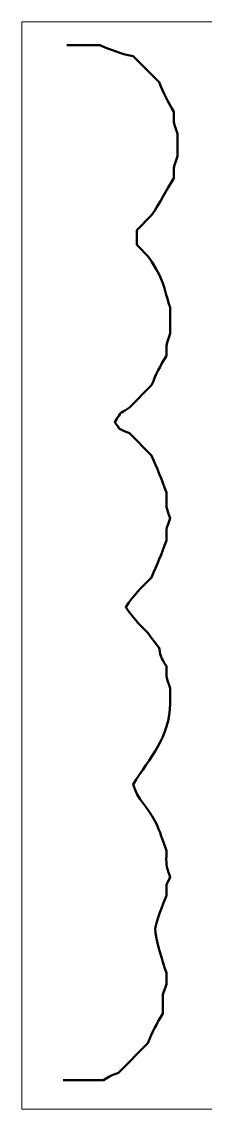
# Model space of a CAD drawing. Header units: millimetres. Extents: x -1760 to -1105, y 422 to 906.
# Drawn here: x -1686.11 to -1679.14, y 464.22 to 505.41 of the extents above; entities that cross this region are included whole.
import ezdxf

# ---------------------------------------------------------------- set-up
doc = ezdxf.new("R2010")
doc.units = ezdxf.units.MM
doc.header["$MEASUREMENT"] = 0
doc.layers.add('layer 1', color=7, linetype='Continuous')

msp = doc.modelspace()

# ---------------------------------------------------------------- linework, layer by layer
at = {"layer": 'layer 1', "color": 225, "lineweight": 0}
msp.add_open_spline([(-1686.1059, 505.4125), (-1686.1059, 505.4125), (-1588.7189, 505.4125), (-1588.7189, 505.4125), (-1588.7189, 505.4125), (-1588.7189, 505.4125), (-1588.7189, 464.2212), (-1588.7189, 464.2212), (-1588.7189, 464.2212), (-1588.7189, 464.2212), (-1686.1059, 464.2212), (-1686.1059, 464.2212), (-1686.1059, 464.2212), (-1686.1059, 464.2212), (-1686.1059, 505.4125), (-1686.1059, 505.4125)], degree=3, knots=[0, 0, 0, 0, 0.2, 0.2, 0.2, 0.2, 0.4, 0.4, 0.4, 0.4, 0.6, 0.6, 0.6, 0.6, 1, 1, 1, 1], dxfattribs=at)
at = {"layer": 'layer 1', "color": 225, "lineweight": 50}
msp.add_open_spline([(-1684.5381, 465.3234), (-1684.5381, 465.3234), (-1682.9979, 465.3233), (-1682.9979, 465.3233), (-1682.9979, 465.3233), (-1682.7273, 465.4968), (-1682.7271, 465.4848), (-1682.4379, 465.6034), (-1682.4379, 465.6034), (-1682.4379, 465.6034), (-1681.3178, 466.7234), (-1681.3178, 466.7234), (-1681.3178, 466.7234), (-1681.1397, 467.1677), (-1681.0067, 467.4281), (-1680.7578, 467.8437), (-1680.7578, 467.8437), (-1680.7578, 467.8437), (-1680.7578, 468.5437), (-1680.7578, 468.5437), (-1680.7578, 468.5437), (-1680.7544, 468.552), (-1680.6264, 468.9403), (-1680.6179, 468.9635), (-1680.6179, 468.9635), (-1680.6179, 468.9635), (-1680.6179, 469.3835), (-1680.6179, 469.3835), (-1680.6179, 469.3835), (-1680.7419, 469.7656), (-1681.0381, 470.6835), (-1681.0379, 471.0638), (-1681.0379, 471.0638), (-1681.0381, 471.2989), (-1680.717, 472.0369), (-1680.6179, 472.3237), (-1680.6179, 472.3237), (-1680.6179, 472.8862), (-1680.6421, 472.6008), (-1680.4779, 473.0236), (-1680.4779, 473.0236), (-1680.6459, 473.5427), (-1680.6179, 473.4244), (-1680.6179, 474.0038), (-1680.6179, 474.0038), (-1680.7631, 474.4235), (-1680.8479, 474.7156), (-1681.0379, 475.1239), (-1681.0379, 475.1239), (-1681.349, 475.7056), (-1681.7138, 475.9533), (-1681.8778, 476.5242), (-1681.8778, 476.5242), (-1681.2522, 477.5464), (-1680.4777, 478.3144), (-1680.4777, 479.6043), (-1680.4777, 479.6043), (-1680.4777, 479.6043), (-1680.4779, 480.1643), (-1680.4779, 480.1643), (-1680.4779, 480.1643), (-1680.6378, 480.6586), (-1680.6057, 480.4538), (-1680.6177, 481.0043), (-1680.6177, 481.0043), (-1680.8663, 481.4253), (-1680.8003, 481.2421), (-1680.8977, 481.7042), (-1680.8977, 481.7042), (-1681.0966, 481.9559), (-1681.1465, 482.0081), (-1681.3176, 482.2641), (-1681.3176, 482.2641), (-1681.7202, 482.6668), (-1681.8604, 482.8043), (-1682.1576, 483.2442), (-1682.1576, 483.2442), (-1681.829, 483.7304), (-1681.6166, 483.9253), (-1681.1774, 484.3643), (-1681.1774, 484.3643), (-1680.9776, 484.8628), (-1680.7978, 485.244), (-1680.6176, 485.7643), (-1680.6176, 485.7643), (-1680.6176, 485.7643), (-1680.6176, 486.1843), (-1680.6176, 486.1843), (-1680.6176, 486.1843), (-1680.6142, 486.1926), (-1680.486, 486.5808), (-1680.4775, 486.6043), (-1680.4775, 486.6043), (-1680.4809, 486.6125), (-1680.6091, 487.001), (-1680.6176, 487.0242), (-1680.6176, 487.0242), (-1680.6176, 487.0242), (-1680.6176, 487.5841), (-1680.6176, 487.5841), (-1680.6176, 487.5841), (-1680.7978, 488.1046), (-1680.9776, 488.486), (-1681.1774, 488.9843), (-1681.1774, 488.9843), (-1681.1774, 488.9843), (-1682.0174, 489.8244), (-1682.0174, 489.8244), (-1682.0174, 489.8244), (-1682.6263, 490.1138), (-1682.238, 489.836), (-1682.5774, 490.2442), (-1682.5774, 490.2442), (-1682.2581, 490.7321), (-1682.4931, 490.4758), (-1682.0174, 490.8044), (-1682.0174, 490.8044), (-1682.0174, 490.8044), (-1681.1774, 491.6444), (-1681.1774, 491.6444), (-1681.1774, 491.6444), (-1680.9993, 492.0887), (-1680.8664, 492.3489), (-1680.6176, 492.7646), (-1680.6176, 492.7646), (-1680.6059, 493.3149), (-1680.6377, 493.11), (-1680.4775, 493.6046), (-1680.4775, 493.6046), (-1680.4775, 493.6046), (-1680.4775, 494.1646), (-1680.4775, 494.1646), (-1680.4775, 494.1646), (-1680.4775, 494.1646), (-1680.4777, 494.5844), (-1680.4777, 494.5844), (-1680.4777, 494.5844), (-1680.6424, 495.0927), (-1680.6622, 495.3386), (-1680.8977, 495.8447), (-1680.8977, 495.8447), (-1681.2019, 496.4135), (-1681.2497, 496.4659), (-1681.7376, 496.9644), (-1681.7376, 496.9644), (-1681.7376, 496.9644), (-1681.7376, 497.5246), (-1681.7376, 497.5246), (-1681.7376, 497.5246), (-1681.7376, 497.5246), (-1681.1776, 498.0846), (-1681.1776, 498.0846), (-1681.1776, 498.0846), (-1680.8532, 498.5806), (-1680.6318, 498.9934), (-1680.3376, 499.4846), (-1680.3376, 499.4846), (-1680.326, 500.0351), (-1680.3579, 499.8303), (-1680.1977, 500.3246), (-1680.1977, 500.3246), (-1680.1977, 500.3246), (-1680.1977, 500.7447), (-1680.1977, 500.7447), (-1680.1977, 500.7447), (-1680.1977, 500.7447), (-1680.1979, 501.1647), (-1680.1979, 501.1647), (-1680.1979, 501.1647), (-1680.3579, 501.6589), (-1680.3258, 501.4543), (-1680.3376, 502.0047), (-1680.3376, 502.0047), (-1680.5865, 502.4201), (-1680.7197, 502.6804), (-1680.8977, 503.1246), (-1680.8977, 503.1246), (-1680.8977, 503.1246), (-1681.8778, 504.1047), (-1681.8778, 504.1047), (-1681.8778, 504.1047), (-1682.4218, 504.2076), (-1682.6474, 504.3279), (-1683.138, 504.5247), (-1683.138, 504.5247), (-1683.138, 504.5247), (-1684.3981, 504.5247), (-1684.3981, 504.5247)], degree=3, knots=[0, 0, 0, 0, 0.0208333, 0.0208333, 0.0208333, 0.0208333, 0.0416667, 0.0416667, 0.0416667, 0.0416667, 0.0625, 0.0625, 0.0625, 0.0625, 0.0833333, 0.0833333, 0.0833333, 0.0833333, 0.1041667, 0.1041667, 0.1041667, 0.1041667, 0.125, 0.125, 0.125, 0.125, 0.1458333, 0.1458333, 0.1458333, 0.1458333, 0.1666667, 0.1666667, 0.1666667, 0.1666667, 0.1875, 0.1875, 0.1875, 0.1875, 0.2083333, 0.2083333, 0.2083333, 0.2083333, 0.2291667, 0.2291667, 0.2291667, 0.2291667, 0.25, 0.25, 0.25, 0.25, 0.2708333, 0.2708333, 0.2708333, 0.2708333, 0.2916667, 0.2916667, 0.2916667, 0.2916667, 0.3125, 0.3125, 0.3125, 0.3125, 0.3333333, 0.3333333, 0.3333333, 0.3333333, 0.3541667, 0.3541667, 0.3541667, 0.3541667, 0.375, 0.375, 0.375, 0.375, 0.3958333, 0.3958333, 0.3958333, 0.3958333, 0.4166667, 0.4166667, 0.4166667, 0.4166667, 0.4375, 0.4375, 0.4375, 0.4375, 0.4583333, 0.4583333, 0.4583333, 0.4583333, 0.4791667, 0.4791667, 0.4791667, 0.4791667, 0.5, 0.5, 0.5, 0.5, 0.5208333, 0.5208333, 0.5208333, 0.5208333, 0.5416667, 0.5416667, 0.5416667, 0.5416667, 0.5625, 0.5625, 0.5625, 0.5625, 0.5833333, 0.5833333, 0.5833333, 0.5833333, 0.6041667, 0.6041667, 0.6041667, 0.6041667, 0.625, 0.625, 0.625, 0.625, 0.6458333, 0.6458333, 0.6458333, 0.6458333, 0.6666667, 0.6666667, 0.6666667, 0.6666667, 0.6875, 0.6875, 0.6875, 0.6875, 0.7083333, 0.7083333, 0.7083333, 0.7083333, 0.7291667, 0.7291667, 0.7291667, 0.7291667, 0.75, 0.75, 0.75, 0.75, 0.7708333, 0.7708333, 0.7708333, 0.7708333, 0.7916667, 0.7916667, 0.7916667, 0.7916667, 0.8125, 0.8125, 0.8125, 0.8125, 0.8333333, 0.8333333, 0.8333333, 0.8333333, 0.8541667, 0.8541667, 0.8541667, 0.8541667, 0.875, 0.875, 0.875, 0.875, 0.8958333, 0.8958333, 0.8958333, 0.8958333, 0.9166667, 0.9166667, 0.9166667, 0.9166667, 0.9375, 0.9375, 0.9375, 0.9375, 0.9583333, 0.9583333, 0.9583333, 0.9583333, 1, 1, 1, 1], dxfattribs=at)

doc.saveas('drawing.dxf')
